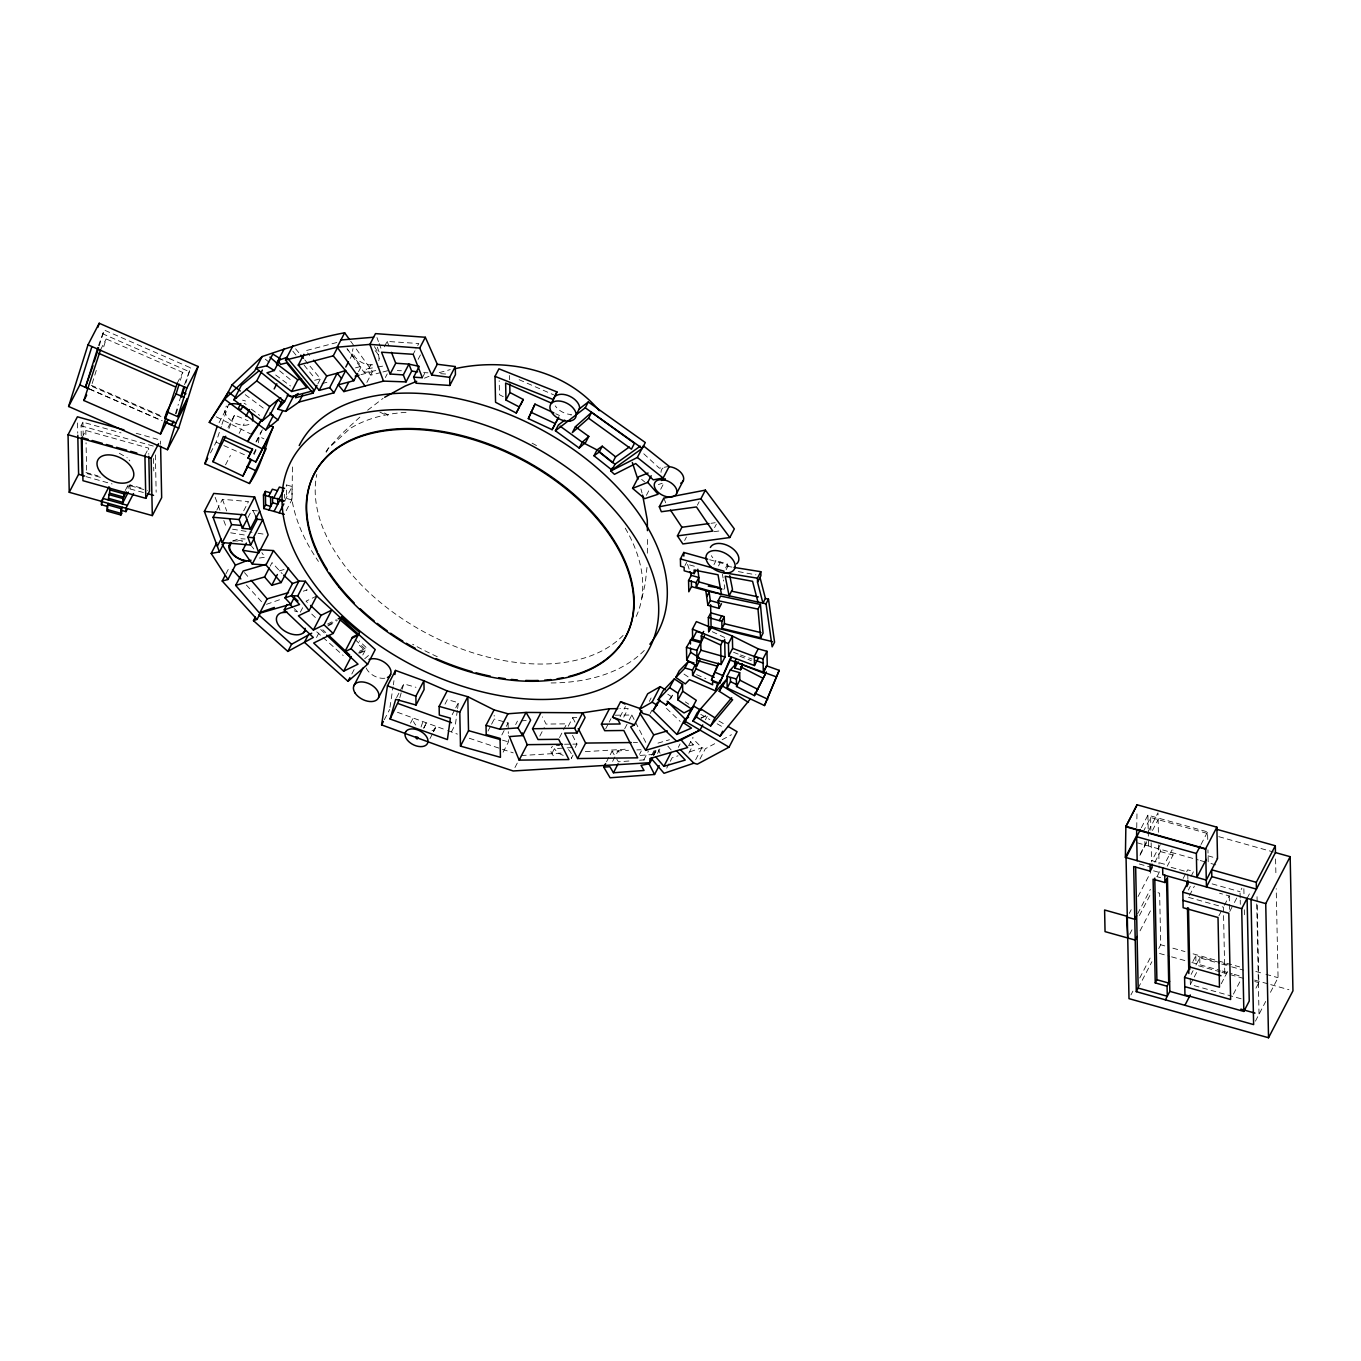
<?xml version="1.0" encoding="UTF-8"?>
<svg xmlns="http://www.w3.org/2000/svg" width="1361" height="1361" viewBox="0 0 1361 1361"><rect width="100%" height="100%" fill="white"/><g stroke="black" fill="none" stroke-linecap="round" stroke-linejoin="round"><path stroke-width="0.75" stroke-dasharray="5 3.75" d="M292.428 466.959L292.02 499.895A202.126 125.008 27.5 0 0 318.457 561.447M647.326 553.212L647.53 537.017M1136.741 827.641L1137.013 811.326M286.184 510.698L291.798 499.912L292.173 486.54L286.371 484.907L284.5 488.497M646.968 567.401L645.233 583.631L641.15 601.511M258.42 442.784L259.236 436.507L263.422 427.473M457.33 710.493L455.459 724.12L450.984 732.711M457.602 708.537L458.419 702.701L447.361 699.605L444.673 704.76M389.961 707.38L393.04 686.846M393.346 684.804L393.958 680.687M423.747 728.237L426.469 722.844L423.781 727.999M399.828 697.666L403.741 683.868L415.956 687.305M98.553 345.524L104.168 330.025L190.574 367.81L185.811 382.951M99.183 345.898L104.168 330.025M96.291 370.396L91.357 386.116L162.248 417.129M103.708 346.8L106.175 338.94L182.816 372.455L180.367 380.246M175.416 413.676L178.359 404.268M179.465 400.797L180.962 396M184.535 384.653L190.574 367.81M176.096 413.846L178.461 406.327M210.496 452.941L216.11 442.155L221.299 426.418M221.945 424.445L228.427 404.778M228.954 428.511L234.568 414.969L248.042 420.804M254.15 454.506L256.548 448.722M100.561 349.726L106.175 338.94M81.269 436.166L81.048 425.806L82.919 422.199L121.027 432.9M82.051 437.647L85.794 430.467L148.655 448.109L148.774 454.251M177.202 383.241L182.816 372.455M125.246 490.504L128.053 485.111L147.583 490.589M144.912 455.289L148.655 448.109M143.398 492.495L128.121 488.463L129.993 484.873L142.071 488.259M219.07 422.744L227.491 406.565M228.019 427.541L234.568 414.969M239.111 433.393L244.061 423.9M225.535 464.833L230.434 455.425M216.841 510.086L222.455 499.3L248.502 501.563L242.887 512.348M255.936 441.849L261.55 431.063M256.429 441.9L259.236 436.507L263.915 438.837M253.469 453.859L256.276 448.467M247.957 517.571L251.7 510.392L257.722 510.902M317.862 383.802L320.464 378.766L310.002 366.16M225.943 573.849L229.686 566.652M350.219 358.47L352.89 353.35M284.687 500.916L292.173 486.54M358.538 371.706L361.346 366.313L347.174 349.233M347.055 348.569L364.289 372.608L366.16 369.001L375.755 367.334M368.763 368.882L372.625 361.448M326.3 452.192L328.222 448.518L340.658 434.737L361.788 415.36M270.193 566.176L272.064 562.569L282.203 573.713M384.346 346.817L387.153 341.424L418.763 343.516L415.956 348.909M366.875 382.407L372.489 371.621L355.544 347.991M385.35 377.524L387.222 373.935M413.149 354.302L415.02 350.713M418.099 359.389L421.961 351.972M300.339 612.161L303.197 606.666M422.369 377.746L426.112 370.566M316.535 637.509L320.345 630.177M351.819 673.984L354.694 668.472M362.792 654.981L366.517 647.819L359.202 640.946M384.295 719.748L389.654 709.438M396.595 697.615L403.741 683.868M410.478 723.15L413.063 718.285A12.351 7.639 27.5 0 0 415.751 725.056M570.991 415.275L571.45 414.424L570.123 414.442A14.103 8.727 27.5 0 1 555.254 405.901M421.059 727.012C424.394 716.805 422.369 724.835 426.418 723.082M433.325 731.469L436.013 726.332A12.351 7.639 27.5 0 1 431.981 730.738M430.008 738.53L432.696 733.392M433.581 731.674L435.384 728.237M452.158 714.729L454.829 709.574M455.731 707.856L458.419 702.701M488.004 731.078L490.675 725.923M491.576 724.205L494.264 719.05L494.179 715.376M501.835 734.957L505.407 728.084M506.309 726.366L508.095 722.929L494.264 719.05M515.666 724.562L517.452 721.126M503.128 752.174L508.487 741.864L508.368 735.552M646.407 495.336L649.843 488.718M514.951 767.536L517.622 762.398M660.68 489.28L664.117 482.662M539.807 736.097L544.281 727.506M559.524 737.577L566.686 723.848L546.067 724.069L542.41 716.873M551.8 753.671L554.42 748.635L564.951 748.006M568.235 726.264L572.709 717.672L576.843 717.621M697.342 505.22L699.146 501.784M575.193 747.529L576.979 744.093L572.3 734.889M573.032 755.083L571.297 758.434A11.347 7.009 27.5 0 0 567.146 748.55M684.651 540.487L686.454 537.034M684.957 565.615L686.642 562.365M605.594 728.986L608.282 723.831M609.184 722.113L610.97 718.676M714.576 527.626L716.362 524.172M620.055 716.839L625.414 706.546M623.729 717.111L628.204 708.52L619.867 708.622M606.53 761.837L609.303 756.512M610.221 754.743L612.076 751.204L628.544 750.285M624.699 728.764L628.289 721.891M629.173 720.173L631.861 715.018L612.756 715.24M713.964 564.628L715.971 560.749L713.487 558.537A15.686 9.697 27.5 0 1 711.31 555.662M612.62 761.394L618.166 750.745L620.854 755.287M718.523 565.921L720.53 562.025M649.316 701.425L651.102 697.972M725.634 567.911L727.642 564.032L715.971 560.749M650.184 713.538L651.987 710.085M731.963 567.078L727.352 566.329L727.642 564.032M726.162 569.647L728.186 565.768L730.993 565.853M723.831 589.483L724.767 587.68L723.423 579.939M639.517 754.402L641.303 750.966M643.753 759.999L648.38 751.136M651.698 755.134L654.386 749.996M652.855 754.811L655.526 749.656M653.654 754.964L656.427 749.639M653.586 755.831L656.257 750.694M657.533 753.433L660.221 748.278M666.72 768.148L669.408 762.994M670.31 761.275L672.096 757.839L678.05 755.814M678.288 747.359L680.075 743.923M688.564 745.811L693.038 737.22M705.406 719.782L707.193 716.362M688.802 753.211L693.276 744.62L688.904 739.976M695.641 759.761L701.902 747.75L692.936 738.717M699.996 759.03L705.355 748.72L714.695 743.718M1141.352 827.726L1147.901 815.154L1207.581 831.894L1207.751 839.89M1143.087 832.013L1150.623 817.536L1208.687 833.834M1148.548 830.925L1157.973 812.823L1158.381 832.303M1140.246 853.959L1146.813 841.353M1152.461 830.499L1158.109 819.645M1139.974 855.286L1146.523 842.697M1160.287 844.671L1151.933 860.696L1164.523 864.235L1171.94 849.979M1154.86 862.245L1160.423 851.561L1160.321 846.389M1129.256 913.435L1131.212 909.692M1138.034 896.559L1150.743 872.163M1137.643 913.809L1150.385 889.345M1157.258 876.161L1159.215 872.384L1159.079 866.055M1129.681 934.241L1132.607 928.61M1139.446 915.477L1150.198 894.84M1167.211 866.225L1173.012 855.082L1172.91 849.927M1140.042 930.839L1151.797 908.246M1183.168 878.491L1185.822 873.405M1186.707 871.703L1187.677 869.832L1193.716 871.533M1201.031 844.483L1207.581 831.894M1191.062 876.28L1193.937 870.751M1130.957 994.891L1132.896 991.148M1139.735 978.015L1151.457 955.507M1188.374 890.06L1190.314 886.317M1138.17 988.069L1151.899 961.717M1158.755 948.532L1160.712 944.755L1159.64 893.19L1154.026 891.608M1189.497 895.487L1194.363 886.147M1192.899 961.444L1195.809 955.83L1230.701 965.63M1218.912 915.783L1221.617 910.611M1224.373 905.286L1229.238 895.929L1219.558 893.224M1191.13 974.408L1193.087 970.665M1220.239 971.839L1195.996 965.051L1199.739 957.872L1219.677 963.469M1241.113 998.787L1190.331 984.53L1197.051 971.652M1229.749 911.479L1233.491 904.299M1234.427 902.496L1238.17 895.3M1240.177 898.022L1240.041 891.71L1241.912 888.121M1247.101 898.328L1250.946 890.979M1221.259 983.748L1227.775 971.227M1233.423 994.108L1239.973 981.519M1255.948 988.188L1258.823 982.659L1257.037 896.695M1255.437 1021.141L1265.696 1001.458M1270.442 992.322L1278.064 977.691L1276.21 888.631M669.085 699.826L673.338 693.872L670.48 699.112M367.674 410.205L383.07 398.348M364.697 658.775L369.222 654.845M232.646 541.049L239.06 538.65L245.116 538.99M722.164 739.721L731.486 734.719M701.221 718.217L706.376 715.529M327.491 624.07L336.354 619.731M328.409 624.869L337.273 620.514M327.797 626.009L334.891 622.538M359.338 651.341L366.517 647.819M358.47 653.008L365.667 649.469L353.945 638.462M359.678 653.263L365.054 650.626L357.739 643.753M316.739 596.016L306.055 601.154L309.049 603.995M700.932 718.013L706.325 715.427M424.428 378.188L430.212 375.823M439.229 372.642L450.236 369.614M303.35 591.184L307.178 589.84L303.197 591.474M266.484 604.335L281.999 598.891M689.976 751.782L701.902 747.75L705.355 748.72M658.367 484.55L662.212 483.291M657.958 743.123L669.442 739.755M689.398 745.76L693.276 744.62M279.26 570.922L288.617 568.183M233.02 540.946L242.598 541.083A14.205 8.778 27.5 0 0 236.031 540.504M336.83 342.496L305.749 350.713L309.679 355.459M355.493 367.861L361.346 366.313M314.629 380.314L320.464 378.766M322.064 383.564L329.838 381.505M360.954 374.666L372.489 371.621M380.893 372.506L370.617 375.211L366.16 369.001M382.934 371.961L389.093 370.345M669.204 466.364L659.336 468.184L643.226 453.264M377.66 367.011L385.333 365.667M364.289 372.608L375.789 370.6M259.339 558.044L265.004 557.227L261.856 552.702M711.02 523.304L715.188 522.726M713.896 531.692L720.037 530.858M521.229 720.854L526.86 720.428M640.129 755.423L652.378 754.521M628.969 761.02L618.387 761.803L615.223 756.512M639.568 760.238L648.04 759.608M567.061 747.87L573.372 747.495M521.212 755.525L562.331 753.041M585.298 751.646L628.952 749.009M636.846 749.911L640.997 749.741M633.324 742.528L637.475 742.477M564.526 744.229L570.752 744.161M572.828 744.144L576.979 744.093M397.31 370.617L401.41 370.753M423.73 372.574L427.966 372.846M440.641 373.697L449.096 374.258M232.544 529.208L252.074 532.304M258.097 533.257L264.136 534.227M230.672 532.814L244.334 534.975M738.342 571.603L755.933 574.835M242.581 400.168L245.558 401.002M709.659 559.728L727.318 564.679L727.352 566.329M689.551 564.9L697.547 567.146M136.168 433.274L160.479 440.096L160.564 444.213M81.048 425.806L153.249 446.068M291.798 499.912L286.661 498.466L286.371 484.907M85.964 472.505L97.958 475.874M100.357 477.337L86.696 473.509L86.049 442.767M86.083 476.656L112.095 483.955M1218.81 836.675L1273.437 852.003M1208.075 855.865L1217.517 858.502M1137.422 842.867L1198.275 859.948M1200.266 860.509L1206.237 862.193M1215.781 864.864L1208.228 862.738L1207.956 849.876M1160.423 851.561L1173.012 855.082M1171.123 867.331L1184.75 871.159M1212.141 883.884L1240.041 891.71M1139.242 863.98L1152.087 867.586M1153.584 870.819L1159.215 872.384M1156.714 876.586L1160.644 877.692M1188.527 897.358L1223.403 907.158L1223.539 913.486M502.498 740.18L508.487 741.864M1160.712 944.755L1164.761 945.895M1172.859 948.175L1184.989 951.577M1193.087 953.84L1239.616 966.905M1255.812 971.448L1263.893 973.727M1265.917 974.289L1278.064 977.691M1221.668 964.03L1229.646 966.259M1231.637 966.82L1243.597 970.172M1159.487 953.449L1169.592 956.273M1171.617 956.851L1189.82 961.938M1191.845 962.516L1220.154 970.444M1222.178 971.005L1232.283 973.847M1234.308 974.408L1240.364 976.109M1254.519 980.073L1268.69 984.037M1270.698 984.615L1288.901 989.702M1221.906 972.332L1246.642 979.24M1254.757 981.519L1258.823 982.659M469.273 738.24L513.216 752.871M119.292 453.23L127.271 457.806M294.231 610.8L296.647 611.701M740.486 654.93L751.952 659.064M397.48 712.296L445.745 729.87M447.701 730.585L457.432 734.123M733.562 652.276L738.581 654.233L737.934 655.458L751.323 660.68M696.594 674.665L705.849 678.646M102.296 333.632L188.703 371.417M91.187 385.248L162.214 416.33M89.316 388.855L162.265 420.753M89.537 389.161L161.244 420.515M519.136 379.702L553.587 394.792M216.11 442.155L221.911 444.741M223.85 445.591L247.09 455.918M555.747 413.778L559.524 415.53M712.279 631.708L724.63 637.458M384.431 413.063L388.021 414.85L387.545 415.888L378.919 411.6M216.178 416.789L251.411 434.312M503.247 396.68L499.487 394.724L499.198 380.774M244.129 403.264L246.12 404.438M700.779 714.372L709.864 719.612M717.128 723.78L722.589 726.927M718.965 721.041L724.409 724.239M685.366 701.902L688.802 704.198M667.775 694.178L670.99 696.339M683.988 674.069L688.768 677.302M275.705 375.007L290.437 385.963M245.218 394.656L265.004 409.389M251.36 409.202L259.611 415.343M265.293 359.151L270.039 363.03M279.549 370.787L292.207 381.114M641.626 479.361L644.655 481.93M316.739 631.827L321.4 636.012M322.965 637.407L343.193 655.509M322.812 629.752L325.806 632.576M320.703 629.497L325.211 633.716M311.754 614.083L316.347 618.438M294.078 608.486L298.671 612.841M666.499 708.4L680.177 721.415M246.409 585.077L264.544 605.016M667.86 746.134L671.943 750.864M244.47 572.573L249.812 578.748M374.428 346.63L378.171 352.618L379.141 358.436M295.609 348.824L299.539 353.554M304.762 359.848L308.692 364.578M129.091 459.984L129.839 460.903M292.802 351.155L296.579 355.816M304.132 365.156L312.945 376.044M350.696 341.237L354.336 346.306M612.076 751.204L614.185 754.743M658.265 749.639L660.102 753.194M631.861 715.018L634.634 720.496M635.57 722.317L645.777 742.391M572.709 717.672L575.482 723.116M252.908 510.494L255.511 515.768M663.794 498.126L665.835 503.111M387.153 341.424L389.297 346.885M215.157 497.309L220.193 510.868M223.799 520.548L225.96 526.35M376.963 337.579L378.426 341.543M379.175 343.533L381.369 349.471M377.303 347.123L379.498 353.077M222.455 499.3L226.675 510.97M687.56 564.339L689.415 569.851M640.912 488.973L642.052 493.073M722.402 574.121L723.082 578M1275.58 858.944L1275.938 875.906M1256.73 903.976L1259.027 1014.251M1243.869 888.733L1244.005 895.045M1244.311 909.76L1244.447 916.072M1240.228 900.131L1240.313 904.333M1229.238 895.929L1229.374 902.275M1229.425 904.385L1229.544 910.713M1223.573 915.596L1224.849 976.841M1199.739 957.872L1199.926 966.14M1195.809 955.83L1195.996 965.051M1190.212 978.338L1190.331 984.53M1187.762 874.068L1187.898 880.431M1158.636 844.96L1159.028 863.946M1150.623 817.536L1150.879 830.193M1151.151 842.85L1151.542 861.853M1147.901 815.154L1148.191 829.121M1148.242 831.129L1148.361 837.117M1148.429 840.877L1148.548 845.998M1144.856 841.574L1144.924 844.977M509.558 375.517L509.66 379.77M508.095 722.929L508.316 733.46M284.619 494.315L284.704 498.194M155.392 454.914L156.158 492.206M153.521 458.504L153.776 470.94M129.993 484.873L130.078 488.752M128.053 485.111L128.121 488.463M85.794 430.467L85.879 434.567M82.919 422.199L83.174 434.635M77.543 422.948L77.747 433.223M553.332 755.746A11.347 7.009 27.5 0 1 552.481 746.355M384.823 678.237A13.712 8.489 27.5 0 1 365.973 667.417M661.038 472.386A12.164 7.52 27.5 0 1 663.998 467.452M563.216 755.372A11.347 7.009 27.5 0 1 554.42 748.635M644.297 650.439A202.126 125.008 27.5 0 1 549.504 682.95M437.255 656.683A202.126 125.008 27.5 0 1 412.621 644.246M623.1 635.4A175.756 108.693 27.5 0 1 427.864 633.954A175.756 108.693 27.5 0 1 316.79 474.53M325.942 451.869A175.756 108.693 27.5 0 1 328.222 448.518L349.93 428.613A175.756 108.693 27.5 0 1 408.946 412.179M532.1 443.176A175.756 108.693 27.5 0 1 537.595 446.187M625.26 528.187A175.756 108.693 27.5 0 1 635.026 618.864M372.676 364.799A14.239 8.795 27.5 0 1 357.96 359.984A14.239 8.795 27.5 0 1 353.026 348.654M375.126 350.628A14.239 8.795 27.5 0 1 378.749 360.767M248.944 424.394A15.09 9.323 27.5 0 1 230.468 420.073A15.09 9.323 27.5 0 1 226.572 406.037M251.632 546.373A14.41 8.915 27.5 0 1 253.809 548.976"/><path stroke-width="1.5" d="M1125.377 857.362L1125.87 826.365L1137.098 804.793L1216.87 827.182L1217.517 858.587L1206.288 880.074L1125.377 857.362L1136.605 835.807L1136.707 829.683M269.631 425.278L273.204 427.065C264.919 445.762 261.669 466.194 249.42 483.495L204.882 463.727L217.199 426.333M652.685 757.55L649.997 762.704L513.165 770.972L455.22 751.714L381.607 724.903L387.46 685.876L395.507 670.429L423.9 680.772L447.174 690.929L467.827 696.713L494.06 709.881L507.908 713.776L526.044 712.432L582.678 712.807L609.439 708.741L617.775 708.639M394.894 674.529L395.507 670.429M447.174 690.929L439.127 706.376L439.314 715.052L450.372 718.166L447.412 739.584L390.097 719.016L395.694 699.333L416.041 705.032L424.088 689.585L423.9 680.772L415.854 696.22L416.041 705.032M390.097 719.016L399.266 699.622M694.059 662.994L688.428 661.429L679.224 670.837L675.788 677.455L685.315 683.902L689.432 679.683L715.393 690.81L717.621 683.205L712.552 681.657L712.62 684.821L692.596 675.379L692.477 670.139L695.063 665.172M719.952 680.398L715.393 690.81M68.611 406.48L88.006 344.826L99.217 323.255L198.06 366.483L178.682 428.137L167.454 449.708L68.611 406.48L79.84 384.908L91.731 347.123M97.975 327.235L99.217 323.255M89.316 388.855L85.471 387.17L97.941 347.514M92.956 365.735L85.471 387.17M94.198 361.771L98.553 347.889M167.998 419.647L160.513 434.023L83.872 400.508L100.561 349.726M167.454 449.708L175.824 423.084L164.715 418.235L166.74 411.839L176.096 393.873L179.142 384.142M160.513 434.023L177.202 383.241M166.11 422.437L171.86 424.955L173.051 421.195M180.962 396L183.939 386.541M181.336 397.208L184.62 386.728M166.74 411.839L177.832 416.687L186.831 388.055L198.06 366.483M530.773 412.162L555.339 423.594L552.124 429.685L528.323 418.61L534.975 404.115L553.859 412.893M534.975 404.115L528.323 418.61M556.938 391.9L551.579 403.179L505.629 383.07L505.986 400.066L519.358 407.007L516.244 413.012L495.557 402.278L495.013 376.368L498.943 368.814L556.938 391.9L552.447 401.512M731.231 657.72L719.561 683.409L711.463 679.973L718.455 663.011M711.463 679.973L718.778 663.709M735.467 664.508L730.262 670.003L726.961 676.332L727.199 688.003L764.491 705.542L779.207 670.361L766.6 665.818L763.334 672.98L729.632 659.83L719.561 683.409M764.491 705.542L779.207 670.361M251.343 459.899L242.921 476.061L212.911 461.685L223.34 436.541L252.193 449.028L248.008 458.079L255.817 461.957L267.045 440.386M212.911 461.685L225.739 436.252M242.921 476.061L250.662 459.252M249.42 483.495L266.144 448.705L262.945 447.174M255.817 461.957L273.204 427.065M730.262 670.003L739.669 672.657L736.386 678.986L736.539 686.488L754.436 695.641L766.362 671.96M754.436 695.641L765.511 673.695M520.174 405.476L523.287 399.471L509.916 392.529L509.746 384.023M83.872 400.508L86.679 395.115M107.247 511.175L107.893 504.914L121.537 508.742L121.639 513.556L120.891 515.002L107.247 511.175L107.145 506.343L101.48 504.761L101.412 501.307L69.241 492.291L68.05 434.754L77.407 416.789L124.004 429.872M69.241 492.291L78.598 474.308L77.798 435.282M101.412 501.307L109.016 486.694M101.48 504.761L102.909 498.432L127.407 505.322M108.2 499.929L110.292 488.361M107.145 506.343L108.642 503.468M109.612 493.158L123.63 497.088L124.31 492.291M108.948 498.483L122.966 502.413L122.881 498.517L126.318 491.916M164.715 418.235L168.458 411.039M122.218 503.859L128.291 492.172M120.891 515.002L120.789 510.171L122.286 507.296M102.977 501.886L152.313 515.598L151.122 458.079L158.608 443.703M133.514 493.567L125.91 508.197L125.978 511.634L120.789 510.171M125.978 511.634L127.475 508.759M171.86 424.955L173.732 421.366M177.832 416.687L187.189 398.722L185.181 405.119L175.824 423.084M88.142 439.365L82.051 437.647L82.953 480.688L145.797 498.33L149.54 491.134L148.825 456.309M152.313 515.598L161.67 497.633L160.615 446.272M261.975 448.637L209.271 422.386L228.291 392.019L236.525 398.161M349.488 339.552L344.656 332.799C316.245 338.004 289.144 347.446 262.129 356.565L232.033 384.823L224.548 399.215L209.271 422.386M280.825 397.803L277.882 399.828L270.397 414.203L262.231 420.94L233.854 399.811L241.339 385.435L259.339 370.532M204.882 463.727L207.689 458.334M262.129 356.565L254.643 370.958L224.548 399.215L265.82 429.94L277.984 419.851L282.663 410.869M240.812 403.554L238.158 408.657L241.135 409.491L242.904 406.088M233.854 399.811L256.77 380.859L262.384 370.073M312.418 390.998L290.846 396.697L256.038 368.287L266.722 365.82L272.812 354.098L280.417 358.777M245.933 416.33L249.471 409.542M284.296 348.705L276.81 363.081L269.92 357.126M314.374 390.488L286.882 357.382L278.188 360.427L280.485 364.408L286.695 362.877L306.854 387.766L291.662 391.509L266.994 372.795L274.31 370.498L279.532 360.444M274.378 607.448L260.802 612.212L257.059 619.391L222.2 581.028L227.95 579.497L211.193 553.451L219.427 551.92L204.371 511.413L213.711 493.431L254.643 496.986L268.151 534.856L258.794 552.838L242.717 550.286L246.46 543.09M316.994 385.469L312.979 393.159L285.504 360.053L292.989 345.677M274.173 388.923L276.827 383.819M250.475 436.115L247.668 441.508L261.975 419.596M262.231 420.94L269.716 406.565L277.882 399.828L282.442 403.213M254.439 537.85L250.696 545.046L222.234 542.563L213.099 517.282L215.906 511.889M248.008 458.079L252.687 449.079M282.442 400.168L277.763 409.168L285.657 411.379L299.029 402.056L334.006 392.802L345.728 370.447L337.171 373.22L329.685 387.613L319.24 390.369L298.263 365.088L303.877 354.302M265.82 429.94L273.306 415.564L269.971 413.081M277.763 409.168L284.585 401.563L288.328 394.367M291.662 391.509L297.77 379.787L301.564 378.851M211.193 553.451L216.807 542.665M285.657 411.379L293.142 397.004L298.161 393.499M217.318 546.254L221.06 539.075M296.868 395.115L295.473 397.769L312.979 393.159M222.234 542.563L231.591 524.597L229.482 518.762M219.427 551.92L224.106 542.937M299.029 402.056L302.771 394.86M259.73 511.09L250.373 529.055L242.343 528.357L239.145 519.545L241.952 514.152M250.373 529.055L245.286 514.968L254.643 496.986M242.343 528.357L247.021 519.375M344.656 332.799L337.171 347.191L285.504 360.053M298.263 365.088L333.241 355.85L337.919 346.868M284.313 514.305L263.745 508.521L263.473 494.962L265.344 491.372L270.482 492.801M319.24 390.369L326.725 375.993L337.171 373.22L341.492 378.426M222.2 581.028L225.007 575.635M268.61 496.408L272.353 489.211L277.491 490.658M250.696 545.046L247.889 537.238L257.246 519.273L255.511 515.768M263.745 508.521L265.616 504.931L265.344 491.372M227.95 579.497L235.436 565.121L246.545 560.766A14.239 8.795 27.5 0 1 229.567 546.867L231.251 542.614M273.748 497.837L279.362 487.068L284.5 488.497M258.794 552.838L253.35 537.714L262.707 519.749L257.246 519.273M268.883 509.967L272.625 502.77L272.506 496.969M345.779 367.011L348.45 361.89M278.886 499.283L283.564 490.3M274.037 511.413L279.651 500.627L283.071 501.597M294.537 596.969L290.795 604.165L259.645 613.25L235.657 585.4L243.143 571.025L266.28 564.271M288.617 568.183L281.132 582.559L265.973 564.968L252.278 564.066L259.764 549.674L273.459 550.576L298.859 581.283L292.496 583.512L285.01 597.904L290.795 604.165M279.175 512.859L283.854 503.859M357.603 373.509L353.86 380.706L338.243 384.823L343.874 391.594L348.552 382.594M265.973 564.968L273.459 550.576M235.657 585.4L264.578 576.962L269.257 567.962M264.578 576.962L271.775 585.298L277.389 574.512M287.018 604.488L284.211 609.881L313.302 637.458L287.851 651.426L253.469 620.667L255.341 617.06M259.645 613.25L267.13 598.874L288.549 592.63M343.874 391.594L383.479 381.114L406.054 381.897L403.315 374.904L390.114 374.02L395.728 363.234L391.441 352.329M403.315 374.904L408.929 364.119L419.239 366.398L413.625 377.167L416.007 383.224L449.828 385.452L455.442 374.666L455.272 366.551L437.289 364.255L425.33 337.273L375.5 333.615L369.886 344.401L383.479 381.114M455.272 366.551L449.657 377.337L431.675 375.024L419.715 348.059L425.33 337.273M406.054 381.897L411.668 371.111L408.929 364.119L395.728 363.234M285.01 597.904L291.373 595.676L297.753 595.914L305.374 581.249L316.739 596.016L375.245 649.605L367.623 664.27L348.008 681.317L304.439 642.324L308.181 635.128M287.851 651.426L291.594 644.246L311.72 633.188M431.675 375.024L437.289 364.255M313.404 630.024L321.043 615.359L331.642 610.153L324.02 624.818L313.404 630.024L298.416 615.818L309.117 610.681L316.739 596.016M333.173 633.443L341.679 617.111L359.559 632.389L351.053 648.704L344.843 651.766L358.028 664.151L343.652 671.194L313.676 643.004L333.173 633.443L324.02 624.818M344.843 651.766L352.482 637.084L358.692 634.039M343.652 671.194L351.291 656.529M348.008 681.317L349.913 677.642M353.775 685.91L363.081 668.047M505.986 400.066L509.916 392.529M516.244 413.012L523.287 399.471M378.579 697.581L390.658 674.358M381.607 724.903L383.394 721.466M552.124 429.685L558.69 417.146M588.581 418.201L631.436 449.147L634.464 443.312L591.61 412.383L588.581 418.201L572.369 432.56L575.397 426.742L588.803 436.422L585.774 442.24L579.208 448.058L555.407 430.774L558.435 424.955L564.713 420.124M576.196 414.765L579.667 408.079A14.103 8.727 27.5 0 0 569.749 396.255A14.103 8.727 27.5 0 0 555.05 396.493M555.407 430.774L585.247 407.807L588.275 401.971L645.301 442.546L642.273 448.381L611.957 470.055L593.991 455.765L597.02 449.93L602.242 446.204L615.58 456.82L629.309 447.003M579.208 448.058L582.236 442.24L588.803 436.422M460.477 746.117L459.78 712.177L467.827 696.713L468.524 730.653L460.477 746.117L500.44 757.328L500.048 738.394L486.217 734.498L486.013 725.345L494.06 709.881M593.991 455.765L599.214 452.022L602.242 446.204M615.58 456.82L612.552 462.638L599.214 452.022M610.8 470.957L637.339 457.466L643.396 445.83L669.204 466.364L663.13 478L653.28 479.838L635.689 463.557L614.457 474.343L610.8 470.957L612.535 467.623M611.957 470.055L614.985 464.22L640.248 446.17M486.013 725.345L499.861 729.224L507.908 713.776M651.187 475.755L647.734 482.372L658.095 494.247L644.689 498.653L632.593 488.361L638.615 476.792L648.074 473.05M522.59 735.603L517.997 727.897L526.044 712.432L530.637 720.156L522.59 735.603L509.405 736.59L519.136 760.119L568.932 759.557L558.639 739.295L538.02 739.533L532.542 728.73L540.589 713.283M519.136 760.119L527.183 744.671L522.318 732.899M677.421 535.894L712.773 531.079L696.441 506.955L661.344 511.736L659.302 506.751L663.794 498.126L705.389 490.13L734.328 528.902L729.836 537.527L682.865 543.941L677.421 535.894L681.912 527.268L708.945 523.577M676.655 493.328L683.443 480.314M577.047 732.984L574.631 728.254L582.678 712.807L585.094 717.536L577.047 732.984L564.662 733.137L577.574 758.536L637.731 757.839L623.814 730.483L604.709 730.704L601.392 724.188L609.439 708.741M659.302 506.751L700.898 498.755L705.389 490.13M695.862 570.378L694.178 573.61L684.192 570.803L684.124 567.231L680.568 566.227L680.415 558.929L683.783 552.464L707.669 559.167M577.574 758.536L585.621 743.072L578.238 728.56M601.392 724.188L620.157 723.984L618.268 720.275L612.552 717.162L620.599 701.698L640.504 708.673M691.371 580.994L691.49 586.608L688.802 591.78L688.564 580.552L691.269 575.38L690.027 571.705M694.178 573.61L694.11 570.038L718.03 574.784L721.398 594.162L696.254 587.101L696.151 582.695L698.856 577.506L697.819 569.221M696.254 587.101L698.942 581.913L698.856 577.506L691.269 575.38M659.166 765.614L654.556 774.477L610.085 777.777L603.757 767.162L605.611 763.606M702.735 724.937L700.047 730.091L676.655 741.269L649.282 715.257L643.021 713.504L639.619 709.285L647.7 693.753L660.187 686.625L665.376 689.755M728.033 726.383L737.084 731.708L729.037 747.172L700.047 730.091L681.146 739.959L645.692 750.336L630.67 726.927L634.447 724.818L641.814 710.68M708.264 586.115L720.19 588.139M603.757 767.162L609.847 766.702L613.454 772.759L618.064 763.878M706.682 596.798L709.37 591.61M639.619 709.285L652.106 702.157L660.187 686.625M704.539 635.519L701.391 641.558L692.647 639.109L692.443 629.156L696.373 621.603L732.371 636.046L758.213 648.857L766.958 651.307L767.247 664.593L763.317 672.147M721.466 603.723L719.033 608.401L707.873 605.271L710.306 600.592L709.115 592.12M700.983 710.357L693.838 706.172L692.171 707.669L684.09 723.184L691.49 728.101L676.859 734.43L653.093 710.833L657.584 702.208M699.86 660.085L696.713 666.124L686.71 659.864L686.454 647.394L692.868 636.54M653.093 710.833L659.983 700.115M692.647 639.109L696.577 631.555L703.569 633.528M772.555 641.677L711.956 626.911L708.656 631.708L708.349 617.52L710.782 612.841L724.256 616.635L724.409 623.729L721.976 628.408L760.629 637.816L763.062 633.137L760.425 604.437L720.598 596.05L718.166 600.728L719.033 608.401M686.71 659.864L690.639 652.31L690.554 648.159M701.391 641.558L701.272 635.978L703.637 631.436M675.788 677.455L684.991 668.03L688.428 661.429M724.664 639.415L725.039 656.972L721.109 664.508L696.985 657.754L696.832 650.303L700.762 642.766L690.384 639.84L690.469 644.008M645.692 750.336L653.739 734.889L667.298 730.925M708.656 631.708L711.088 627.03L710.612 604.726M696.985 657.754L700.915 650.201L700.762 642.766M696.713 666.124L696.594 660.34L698.159 657.329M719.288 620.582L721.721 615.921M692.596 675.379L696.032 668.761L695.964 665.274M721.976 628.408L721.823 621.314L724.256 616.635M613.454 772.759L644.059 770.479L640.997 765.324L649.044 763.827L651.817 758.502M721.109 664.508L720.701 645.012L723.065 640.47M759.999 577.472L765.409 598.398L762.943 603.144L757.533 582.219L757.448 578.17L760.816 571.705L734.021 567.401M676.859 734.43L684.94 718.897L688.598 717.315M757.533 582.219L760.901 575.737L760.816 571.705M684.09 723.184L693.838 706.172M655.747 756.869L663.896 766.328L671.058 752.582M728.696 655.917L728.441 643.6L732.371 636.046L732.626 648.38L728.696 655.917L754.487 665.546L758.417 657.992L732.626 648.38M692.902 721.024L697.172 712.824L727.523 678.237L719.203 691.269L732.626 699.775L710.629 725.991L696.339 716.941L692.902 721.024L720.139 736.165L750.183 699.129M696.339 716.941L700.592 708.741L714.899 717.808L731.725 697.751M729.632 659.83L731.197 656.802M760.629 637.816L757.992 609.116L760.425 604.437M719.203 691.269L723.474 683.086M742.289 666.567L740.639 669.731L734.77 668.081L734.651 661.786L736.284 658.622M768.472 599.129L774.579 642.171L772.146 646.832L766.039 603.808L768.472 599.129L765.375 598.466M734.719 665.121L736.369 661.956M734.77 668.081L738.07 661.769M727.199 688.003L730.5 681.674L730.415 677.795M740.639 669.731L742.221 663.607M710.629 725.991L714.899 717.808M736.539 686.488L739.823 680.16L739.669 672.657M754.487 665.546L754.283 656.41L758.213 648.857M720.139 736.165L722.691 731.248M763.334 672.98L763.028 658.86L766.958 651.307M1140.416 829.529L1126.057 857.566L1129.001 998.651L1268.537 1037.745L1292.95 990.842L1290.16 856.698L1275.444 852.581L1275.308 845.759L1216.632 829.291M1275.444 852.581L1251.031 899.485L1253.634 1024.595L1136.299 991.659L1133.696 866.549L1150.215 871.176L1152.087 867.586L1152.018 864.15M1136.673 915.698L1134.802 919.287L1126.619 917.008L1127.725 937.984M1137.098 936.487L1135.227 940.094L1105.047 931.622L1104.605 909.999L1127.282 916.361M1135.652 867.178L1138.17 988.069L1167.279 996.235L1167.075 986.215L1155.251 982.897L1153.09 879.206L1164.914 882.523L1167.449 877.624L1169.831 991.352L1165.407 999.842M1206.203 859.454L1196.846 877.437L1196.353 853.466L1200.096 846.27M1220.987 975.752L1189.973 967.042L1184.58 977.402L1219.473 987.184L1218.01 917.501L1183.134 907.719L1182.811 892.153L1188.204 881.792M1211.834 876.62L1256.424 889.124L1256.288 882.319L1211.681 869.798L1211.834 876.62L1206.441 886.964L1205.642 848.754L1216.87 827.182M1136.299 991.659L1138.17 988.069M1155.251 982.897L1156.901 979.733L1154.774 878.151M1167.075 986.215L1169.609 981.332M1184.904 1005.303L1190.28 994.959M1243.852 1011.427L1241.708 908.689L1247.101 898.328L1249.245 1001.067L1243.852 1011.427L1184.955 994.891L1184.58 977.402M1256.288 882.319L1275.308 845.759M1268.537 1037.745L1265.73 903.602L1290.16 856.698M556.326 421.638L557.925 418.576M691.541 709.047L684.039 712.926L668.574 702.599L666.227 705.066L658.163 699.673L662.926 690.946L674.324 678.901L682.576 684.413L682.712 691.235L677.948 699.962L691.541 709.047L696.305 700.32L682.712 691.235M658.163 699.673L669.578 687.628L674.324 678.901M666.227 705.066L668.132 701.578M677.948 699.962L677.812 693.123L682.576 684.413M230.57 542.444L228.869 546.748A14.41 8.915 27.5 0 0 245.95 560.783L249.624 560.681M303.571 632.644L304.643 631.028A16.366 10.122 27.5 0 0 305.102 628.34M251.411 434.312L261.754 419.443M575.397 426.742L591.61 412.383M579.225 408.946L588.275 401.971M384.687 397.259L405.136 386.065L416.704 381.335M729.037 747.172L697.308 764.184L693.855 763.198L680.415 749.656M338.123 618.864L341.679 617.111M351.887 638.241L358.096 635.196L340.216 619.918M661.429 480.484L665.206 478.664M632.593 488.361L647.734 482.372M253.469 620.667L257.059 619.391M284.211 609.881L299.539 604.505L291.373 595.676L298.995 581.011L305.374 581.249M693.855 763.198L664.049 773.303L651.068 758.247M663.896 766.328L685.229 760.084L676.485 750.796M271.775 585.298L281.132 582.559M249.182 560.732L251.036 560.222M355.187 376.197L359.032 375.177M455.85 368.491C506.564 357.62 564.951 369.494 599.265 410.699M711.088 627.03L711.956 626.911M248.348 560.715L249.948 560.596M340.913 339.995L373.629 337.222M499.861 729.224L517.997 727.897M248.042 560.749L249.522 560.681M282.799 612.45L285.691 612.416M532.542 728.73L574.631 728.254M585.621 743.072L631.249 742.545M527.183 744.671L562.45 744.263M413.625 377.167L422.369 377.746L413.149 354.302L381.539 352.21L390.114 374.02M419.715 348.059L369.886 344.401L337.171 347.191L365.003 385.997M204.371 511.413L245.286 514.968M213.099 517.282L239.145 519.545M231.591 524.597L241.748 525.482M247.889 537.238L253.35 537.714M411.668 371.111L417.64 371.91M757.448 578.17L723.984 572.794L723.95 571.144L680.415 558.929M668.966 466.636L671.875 467.129A12.164 7.52 27.5 0 1 682.644 474.921A12.164 7.52 27.5 0 1 680.721 483.24M718.166 600.728L757.992 609.116M717.996 588.224L721.874 589.058M731.555 591.15L758.315 596.935M766.039 603.808L705.832 590.793L707.873 605.271M724.409 623.729L761.02 632.644M287.222 395.336L293.142 397.004M698.942 581.913L720.224 587.884M688.564 580.552L696.151 582.695M691.49 586.608L707.38 591.065M710.306 600.592L719.646 603.212M92.191 440.505L102.33 443.346M106.379 444.486L112.47 446.187M116.519 447.327L126.658 450.168M130.707 451.308L136.798 453.026M68.05 434.754L151.122 458.079M708.349 617.52L721.823 621.314M263.473 494.962L284.687 500.916M272.625 502.77L277.78 504.216L277.661 498.415M265.616 504.931L270.754 506.377L270.567 496.68M754.283 656.41L763.028 658.86M78.598 474.308L84.637 476.01M147.447 493.635L153.555 495.353M700.915 650.201L725.039 656.972M686.454 647.394L696.832 650.303M109.543 489.807L123.562 493.737M108.863 494.587L122.881 498.517M696.594 660.34L716.873 666.039M726.961 676.332L736.386 678.986M684.991 668.03L692.477 670.139M107.995 509.729L121.639 513.556M1125.87 826.365L1205.642 848.754M1205.659 849.162L1125.887 826.773L1137.098 804.793M1196.353 853.466L1136.673 836.709L1137.167 860.679M1265.73 903.602L1162.804 874.715L1162.651 867.825M1182.811 892.153L1241.708 908.689M1182.981 900.421L1228.813 913.282L1230.616 999.501L1184.768 986.623M439.127 706.376L459.78 712.177M468.524 730.653L500.491 739.618M1156.901 979.733L1168.725 983.05L1166.564 879.359M1240.841 1009.13L1254.995 1013.111M1169.831 991.352L1189.31 996.813M612.552 717.162L634.447 724.818M398.144 703.569L451.495 722.708M755.78 660.442L763.419 663.215M734.651 661.786L775.923 676.689M387.46 685.876L415.854 696.22M495.013 376.368L553.008 399.436M692.443 629.156L728.441 643.6M715.393 672.419L723.491 675.856M88.006 344.826L186.831 388.055M98.69 353.316L175.331 386.847M182.833 392.41L185.947 393.771M176.096 393.873L184.075 397.361M79.84 384.908L87.597 388.31M165.123 422.199L178.682 428.137M701.272 635.978L720.701 645.012M730.5 681.674L736.097 684.311M754.743 693.089L767.791 699.231M696.032 668.761L714.236 677.353M224.14 440.113L250.407 452.703M246.919 466.449L254.915 470.277M740.571 666.771L763.079 678.288M739.823 680.16L757.737 689.312M620.599 701.698L624.886 704.045M685.757 721.687L700.047 730.091M652.106 702.157L657.278 705.287M266.722 365.82L274.31 370.498M690.639 652.31L698.976 657.533M723.269 686.437L748.465 702.395M669.578 687.628L677.812 693.123M585.247 407.807L642.273 448.381M560.137 426.18L582.236 442.24L597.02 449.93L614.985 464.22M256.77 380.859L284.585 401.563M246.358 389.161L269.716 406.565M232.033 384.823L240.268 390.964M270.397 414.203L277.984 419.851M276.385 363.574L297.77 379.787M637.339 457.466L663.13 478M258.76 614.866L291.594 644.246M351.053 648.704L367.623 664.27M328.801 635.383L349.794 655.117M326.708 635.128L350.696 657.669M310.546 605.424L321.043 615.359M294.912 598.108L297.974 601.018M289.485 604.148L292.547 607.04M283.666 575.125L292.496 583.512M667.128 701.204L684.94 718.897M232.476 569.732L240.846 578.935M681.146 739.959L687.662 747.529L649.912 758.57L649.997 762.704M251.139 580.296L267.13 598.874M333.241 355.85L353.86 380.706M313.608 360.189L326.725 375.993M329.685 387.613L334.006 392.802M300.832 355.119L303.452 358.283M297.753 595.914L309.117 610.681M700.898 498.755L729.836 537.527M242.717 550.286L252.278 564.066M670.429 510.018L681.912 527.268M639.789 713.147L653.739 734.889M222.03 544.281L235.436 565.121M649.044 763.827L654.556 774.477M632.321 462.502L637.884 479.412M642.613 495.115L647.292 520.021L647.445 530.637M757.941 602.055L752.565 581.3L725.209 576.281L729.122 595.829L732.49 589.347L729.751 575.669M1187.898 880.431L1187.983 884.684M1188.476 908.008L1189.752 969.508M1186.928 882.302L1187.013 886.555M1187.455 907.753L1188.833 973.489M1164.744 874.919L1164.914 882.523M1150.062 864.303L1150.215 871.176M683.783 552.464L683.851 556.105M449.657 377.337L449.828 385.452M144.912 455.289L145.797 498.33M81.303 438.242L82.085 475.533M556.598 744.977A11.347 7.009 27.5 0 1 559.201 745.113M369.086 659.507A13.712 8.489 27.5 0 1 387.17 664.576A13.712 8.489 27.5 0 1 387.443 677.523M710.357 547.462A15.686 9.697 27.5 0 1 730.483 547.037A15.686 9.697 27.5 0 1 736.573 563.845M317.589 552.073A175.756 108.693 27.5 0 1 397.514 428.868A175.756 108.693 27.5 0 1 609.694 533.852A175.756 108.693 27.5 0 1 568.898 676.417M563.148 677.693A175.756 108.693 27.5 0 1 557.159 678.748M550.984 679.564A175.756 108.693 27.5 0 1 544.655 680.143M538.207 680.466A175.756 108.693 27.5 0 1 525.72 680.449M517.571 679.99A175.756 108.693 27.5 0 1 511.345 679.411M505.05 678.646A175.756 108.693 27.5 0 1 498.738 677.693M490.3 676.128A175.756 108.693 27.5 0 1 476.095 672.793M471.995 671.654A175.756 108.693 27.5 0 1 436.081 658.622M415.377 648.414A175.756 108.693 27.5 0 1 406.344 643.26M402.805 641.133A175.756 108.693 27.5 0 1 390.624 633.205M387.222 630.823A175.756 108.693 27.5 0 1 377.32 623.44M374.156 620.922A175.756 108.693 27.5 0 1 360.189 608.758M354.251 602.991A175.756 108.693 27.5 0 1 329.515 573.049M327.252 569.578A175.756 108.693 27.5 0 1 318.508 553.995M299.216 445.557A202.126 125.008 27.5 0 1 546.867 432.679A202.126 125.008 27.5 0 1 649.86 644.212M228.767 404.574A15.09 9.323 27.5 0 1 238.634 404.404M242.292 405.782A15.09 9.323 27.5 0 1 252.483 420.906M287.103 612.195A15.839 9.799 27.5 0 0 283.564 612.246L280.536 613.079A15.839 9.799 27.5 0 0 280.842 628.016A15.839 9.799 27.5 0 0 301.717 633.869L304.013 632.338A15.839 9.799 27.5 0 0 305.425 630.211M415.7 737.322C417.402 741.677 419.868 735.655 415.7 737.288M405.646 731.844L405.017 733.749A12.351 7.639 27.5 0 0 420.481 746.628A12.351 7.639 27.5 0 0 424.598 734.294A12.351 7.639 27.5 0 0 405.646 731.844M229.975 544.536L229.073 545.523L229.941 544.655M569.8 421.076L566.652 421.127A14.103 8.727 27.5 0 1 550.082 405.816A14.103 8.727 27.5 0 1 570.429 405.476A14.103 8.727 27.5 0 1 569.8 421.076M727.284 572.981L723.712 572.845A15.686 9.697 27.5 0 1 712.705 568.252L709.779 565.649A15.686 9.697 27.5 0 1 711.701 550.933A15.686 9.697 27.5 0 1 732.899 559.796A15.686 9.697 27.5 0 1 727.284 572.981M665.104 480.144L662.178 479.65A12.164 7.52 27.5 0 0 657.227 491.372A12.164 7.52 27.5 0 0 676.06 494.502A12.164 7.52 27.5 0 0 665.104 480.144M355.204 693.208A13.712 8.489 27.5 0 0 377.337 699.418A13.712 8.489 27.5 0 0 365.99 682.576A13.712 8.489 27.5 0 0 355.204 693.208M319.92 591.44A202.126 125.008 27.5 0 0 643.736 657.482A202.126 125.008 27.5 0 0 447.429 414.731A202.126 125.008 27.5 0 0 319.92 591.44M339.178 587.357A175.756 108.693 27.5 0 0 620.735 644.774A175.756 108.693 27.5 0 0 450.049 433.7A175.756 108.693 27.5 0 0 339.178 587.357M99.608 471.161A19.769 12.215 27.5 0 0 131.49 480.11A19.769 12.215 27.5 0 0 115.141 455.85A19.769 12.215 27.5 0 0 99.608 471.161"/></g></svg>
